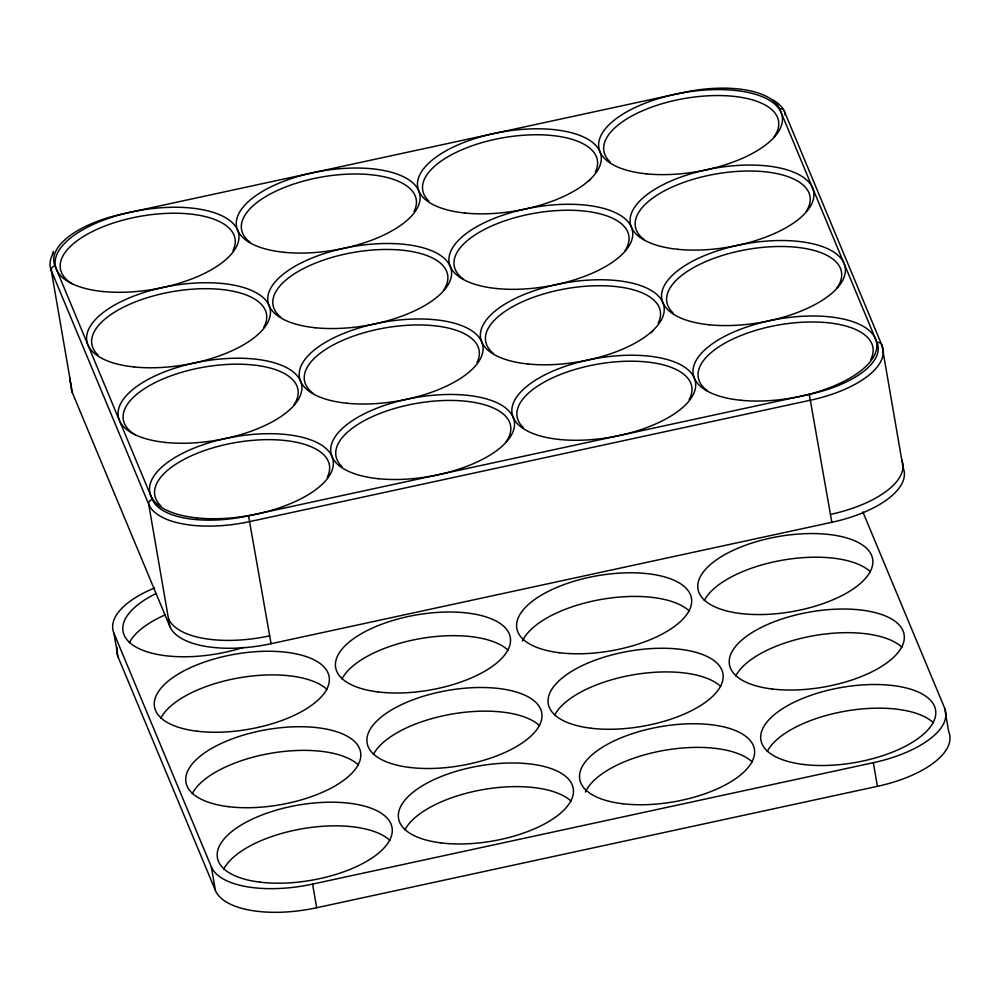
<?xml version="1.0" encoding="UTF-8"?>
<svg xmlns="http://www.w3.org/2000/svg" width="1000" height="1000" viewBox="0 0 1000 1000"><rect width="100%" height="100%" fill="white"/><g stroke="black" fill="none" stroke-linecap="round" stroke-linejoin="round"><path stroke-width="1.5" d="M52.475 253.312L53.513 251.35M169.812 626.45L148.713 504.288L51.312 270.675A4.425 3.975 -22.6 0 1 54.95 265.8A84.188 36.237 -9.8 0 1 122.675 213.912L683.425 92.487A84.188 36.237 -9.8 0 1 779.625 108.888A4.425 3.975 -22.6 0 1 784.613 111.9L882.013 345.513L903.112 467.675A88.612 38.15 -9.8 0 1 831.825 522.3L271.062 643.713A88.612 38.15 -9.8 0 1 169.812 626.45L72.412 392.837L51.312 270.675A88.612 38.15 -9.8 0 1 53.238 253.438M152.338 499.412A84.188 36.237 -9.8 0 0 248.538 515.812L809.287 394.4A84.188 36.237 -9.8 0 0 877.013 342.512A4.425 3.975 -22.6 0 1 882.013 345.513A88.612 38.15 -9.8 0 1 810.725 400.138L249.963 521.55A88.612 38.15 -9.8 0 1 148.713 504.288A4.425 3.975 -22.6 0 1 152.338 499.412L54.95 265.8M154.525 588A88.612 38.15 -9.8 0 0 113.938 633.225L211.325 866.838A88.612 38.15 -9.8 0 0 312.587 884.1L873.337 762.688A88.612 38.15 -9.8 0 0 944.625 708.062L862.862 511.938M113.938 633.225L118.025 656.862L215.413 890.487A88.612 38.15 -9.8 0 0 316.675 907.75L877.425 786.325A88.612 38.15 -9.8 0 0 948.713 731.712L944.625 708.062M683.425 92.487L683.112 92.775M122.675 213.912L122.375 214.438M779.625 108.888L877.013 342.512M809.287 394.4L831.825 522.3M248.538 515.812L271.062 643.713M785.138 114.95L784.613 111.9A88.612 38.15 -9.8 0 0 773.037 99.975M873.337 762.688L877.425 786.325M312.587 884.1L316.675 907.75M211.325 866.838L215.413 890.487M269.7 635.837A88.612 38.15 -9.8 0 1 168.45 618.575M72.412 392.837A88.612 38.15 -9.8 0 1 71.375 383.488M71.05 384.95A88.612 38.15 -9.8 0 1 69.775 378.1M901.75 459.8A88.612 38.15 -9.8 0 1 830.462 514.425M707.062 390.525A88.612 38.15 -9.8 0 1 775.788 325.487A88.612 38.15 -9.8 0 1 870.812 359.45M523.325 427.587A88.612 38.15 -9.8 0 1 598.763 363.963A88.612 38.15 -9.8 0 1 689.137 399.637M342.163 466.812A88.612 38.15 -9.8 0 1 420.725 402.688A88.612 38.15 -9.8 0 1 506.175 441.75M160.987 506.037A88.612 38.15 -9.8 0 1 235.387 442.6A88.612 38.15 -9.8 0 1 327.312 477.125M673.037 312.887A88.612 38.15 -9.8 0 1 751.587 248.762A88.612 38.15 -9.8 0 1 837.05 287.825M493.525 353.562A88.612 38.15 -9.8 0 1 564.188 289.037A88.612 38.15 -9.8 0 1 658.188 323.2M652.825 330.9A88.612 38.15 -9.8 0 1 651.025 332.8M313.25 393.5A88.612 38.15 -9.8 0 1 381.987 328.462A88.612 38.15 -9.8 0 1 477.013 362.425M135.05 434.738A88.612 38.15 -9.8 0 1 200.812 367.688A88.612 38.15 -9.8 0 1 294.188 404.538M644.125 239.562A88.612 38.15 -9.8 0 1 715.962 173.962A88.612 38.15 -9.8 0 1 806.225 211.388M462.962 278.788A88.612 38.15 -9.8 0 1 534.8 213.188A88.612 38.15 -9.8 0 1 625.062 250.613M280.887 317.312A88.612 38.15 -9.8 0 1 354.675 252.237A88.612 38.15 -9.8 0 1 443.888 289.837M98.062 355.087A88.612 38.15 -9.8 0 1 173.5 291.462A88.612 38.15 -9.8 0 1 263.875 327.137M610.1 161.938A88.612 38.15 -9.8 0 1 688.662 97.812A88.612 38.15 -9.8 0 1 774.112 136.875M428.938 201.163A88.612 38.15 -9.8 0 1 503.338 137.713A88.612 38.15 -9.8 0 1 595.25 172.25M590.725 178.988A88.612 38.15 -9.8 0 1 589.012 180.9M250.325 242.537A88.612 38.15 -9.8 0 1 319.05 177.5A88.612 38.15 -9.8 0 1 414.087 211.475M72.112 283.788A88.612 38.15 -9.8 0 1 134.787 217.35A88.612 38.15 -9.8 0 1 232.913 250.7M118.025 656.862A88.612 38.15 -9.8 0 1 116.975 647.513M767.237 751.45A88.612 38.15 -9.8 0 1 845.825 711.075A88.612 38.15 -9.8 0 1 933.413 722.75M585.425 792.025A88.612 38.15 -9.8 0 1 663.2 750.55A88.612 38.15 -9.8 0 1 752.237 761.975M404.9 829.9A88.612 38.15 -9.8 0 1 483.488 789.525A88.612 38.15 -9.8 0 1 571.075 801.2M223.725 869.137A88.612 38.15 -9.8 0 1 302.325 828.75A88.612 38.15 -9.8 0 1 389.9 840.425M735.763 675.975A88.612 38.15 -9.8 0 1 814.362 635.588A88.612 38.15 -9.8 0 1 901.95 647.275M554.6 715.2A88.612 38.15 -9.8 0 1 633.188 674.825A88.612 38.15 -9.8 0 1 720.775 686.5M373.438 754.425A88.612 38.15 -9.8 0 1 452.025 714.05A88.612 38.15 -9.8 0 1 539.612 725.725M192.262 793.65A88.612 38.15 -9.8 0 1 270.85 753.275A88.612 38.15 -9.8 0 1 358.438 764.95M704.3 600.5A88.612 38.15 -9.8 0 1 782.9 560.112A88.612 38.15 -9.8 0 1 870.475 571.8M522.487 641.075A88.612 38.15 -9.8 0 1 600.262 599.6A88.612 38.15 -9.8 0 1 689.312 611.025M341.962 678.95A88.612 38.15 -9.8 0 1 420.562 638.575A88.612 38.15 -9.8 0 1 508.137 650.25M160.8 718.175A88.612 38.15 -9.8 0 1 239.387 677.8A88.612 38.15 -9.8 0 1 326.975 689.475M129.338 642.7A88.612 38.15 -9.8 0 1 165.05 614.938M243.375 647.4A88.612 38.15 -9.8 0 1 134.7 646.312A88.612 38.15 -9.8 0 1 155.988 593.6M740.75 400.262A93.05 40.062 -9.8 0 0 876.85 344.762A93.05 40.062 -9.8 0 0 737.188 330.562A93.05 40.062 -9.8 0 0 740.75 400.262M197.25 517.938A93.05 40.062 -9.8 0 0 333.35 462.438A93.05 40.062 -9.8 0 0 193.688 448.25A93.05 40.062 -9.8 0 0 197.25 517.938M102.85 291.512A93.05 40.062 -9.8 0 0 238.95 236.012A93.05 40.062 -9.8 0 0 99.288 221.812A93.05 40.062 -9.8 0 0 102.85 291.512M646.363 173.837A93.05 40.062 -9.8 0 0 782.45 118.325A93.05 40.062 -9.8 0 0 642.8 104.138A93.05 40.062 -9.8 0 0 646.363 173.837M378.413 478.713A93.05 40.062 -9.8 0 0 514.513 423.212A93.05 40.062 -9.8 0 0 374.85 409.025A93.05 40.062 -9.8 0 0 378.413 478.713M559.587 439.487A93.05 40.062 -9.8 0 0 695.675 383.988A93.05 40.062 -9.8 0 0 556.025 369.787A93.05 40.062 -9.8 0 0 559.587 439.487M134.312 366.987A93.05 40.062 -9.8 0 0 270.413 311.488A93.05 40.062 -9.8 0 0 130.762 297.288A93.05 40.062 -9.8 0 0 134.312 366.987M165.787 442.463A93.05 40.062 -9.8 0 0 301.875 386.962A93.05 40.062 -9.8 0 0 162.225 372.775A93.05 40.062 -9.8 0 0 165.787 442.463M465.188 213.062A93.05 40.062 -9.8 0 0 601.287 157.562A93.05 40.062 -9.8 0 0 461.625 143.363A93.05 40.062 -9.8 0 0 465.188 213.062M284.025 252.288A93.05 40.062 -9.8 0 0 420.112 196.788A93.05 40.062 -9.8 0 0 280.462 182.587A93.05 40.062 -9.8 0 0 284.025 252.288M709.287 324.787A93.05 40.062 -9.8 0 0 845.387 269.288A93.05 40.062 -9.8 0 0 705.725 255.087A93.05 40.062 -9.8 0 0 709.287 324.787M677.825 249.312A93.05 40.062 -9.8 0 0 813.913 193.812A93.05 40.062 -9.8 0 0 674.262 179.613A93.05 40.062 -9.8 0 0 677.825 249.312M528.125 364.012A93.05 40.062 -9.8 0 0 664.212 308.512A93.05 40.062 -9.8 0 0 524.562 294.312A93.05 40.062 -9.8 0 0 528.125 364.012M346.95 403.237A93.05 40.062 -9.8 0 0 483.05 347.738A93.05 40.062 -9.8 0 0 343.387 333.537A93.05 40.062 -9.8 0 0 346.95 403.237M496.65 288.538A93.05 40.062 -9.8 0 0 632.75 233.038A93.05 40.062 -9.8 0 0 493.088 218.837A93.05 40.062 -9.8 0 0 496.65 288.538M315.487 327.762A93.05 40.062 -9.8 0 0 451.587 272.262A93.05 40.062 -9.8 0 0 311.925 258.062A93.05 40.062 -9.8 0 0 315.487 327.762M803.625 764.475A88.612 38.15 -9.8 0 0 935.788 713.188A88.612 38.15 -9.8 0 0 805.288 697.375A88.612 38.15 -9.8 0 0 803.625 764.475M622.45 803.713A88.612 38.15 -9.8 0 0 754.625 752.412A88.612 38.15 -9.8 0 0 624.125 736.612A88.612 38.15 -9.8 0 0 622.45 803.713M441.287 842.938A88.612 38.15 -9.8 0 0 573.45 791.637A88.612 38.15 -9.8 0 0 442.95 775.837A88.612 38.15 -9.8 0 0 441.287 842.938M260.113 882.163A88.612 38.15 -9.8 0 0 392.287 830.875A88.612 38.15 -9.8 0 0 261.788 815.062A88.612 38.15 -9.8 0 0 260.113 882.163M772.15 689A88.612 38.15 -9.8 0 0 904.325 637.712A88.612 38.15 -9.8 0 0 773.825 621.9A88.612 38.15 -9.8 0 0 772.15 689M590.988 728.225A88.612 38.15 -9.8 0 0 723.162 676.938A88.612 38.15 -9.8 0 0 592.663 661.125A88.612 38.15 -9.8 0 0 590.988 728.225M409.825 767.463A88.612 38.15 -9.8 0 0 541.987 716.162A88.612 38.15 -9.8 0 0 411.488 700.362A88.612 38.15 -9.8 0 0 409.825 767.463M228.65 806.688A88.612 38.15 -9.8 0 0 360.825 755.387A88.612 38.15 -9.8 0 0 230.325 739.587A88.612 38.15 -9.8 0 0 228.65 806.688M740.688 613.525A88.612 38.15 -9.8 0 0 872.862 562.238A88.612 38.15 -9.8 0 0 742.362 546.425A88.612 38.15 -9.8 0 0 740.688 613.525M559.525 652.75A88.612 38.15 -9.8 0 0 691.688 601.462A88.612 38.15 -9.8 0 0 561.188 585.65A88.612 38.15 -9.8 0 0 559.525 652.75M378.35 691.975A88.612 38.15 -9.8 0 0 510.525 640.688A88.612 38.15 -9.8 0 0 380.025 624.875A88.612 38.15 -9.8 0 0 378.35 691.975M197.188 731.213A88.612 38.15 -9.8 0 0 329.363 679.912A88.612 38.15 -9.8 0 0 198.863 664.112A88.612 38.15 -9.8 0 0 197.188 731.213"/></g></svg>
